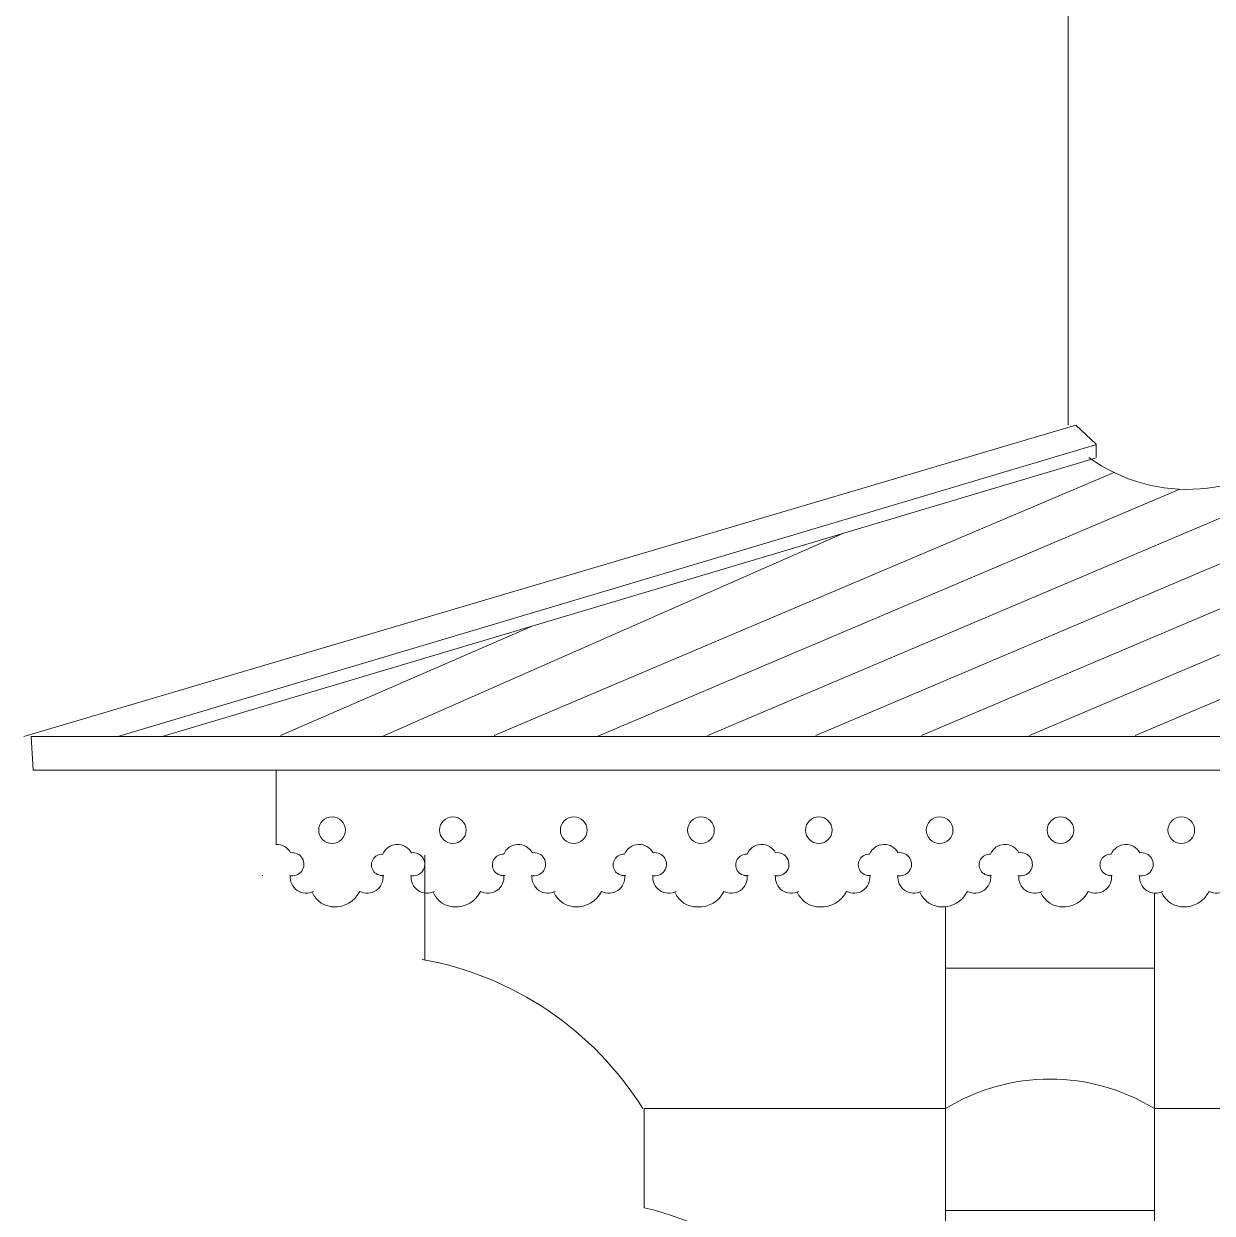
# Model space of a CAD drawing. Header units: millimetres. Extents: x 2399 to 111977, y 1313 to 59551.
# Drawn here: x 69280 to 70985, y 42992 to 44698 of the extents above; entities that cross this region are included whole.
import ezdxf

# ---------------------------------------------------------------- set-up
doc = ezdxf.new("R2010")
doc.units = ezdxf.units.MM
doc.layers.add('hatch1', color=7, linetype='Continuous', lineweight=20, true_color=0x6a6a6a)
doc.layers.add('main line', color=7, linetype='Continuous', lineweight=13)

msp = doc.modelspace()

# ---------------------------------------------------------------- linework, layer by layer
at = {"layer": 'hatch1', "color": 251, "linetype": 'Continuous', "lineweight": 20, "true_color": 0x6a6a6a}
msp.add_line((70009.4405, 43833.9997), (69648.1823, 43677.1602), dxfattribs=at)
at = {"layer": 'main line', "color": 7, "linetype": 'Continuous', "lineweight": 13}
for p, q in [((70778.8597, 44122.3986), (70778.8597, 44712.0312)), ((70789.8125, 44122.3986), (69279.9621, 43675.7242)), ((70789.8125, 44122.3986), (70818.9484, 44094.8295)), ((70818.073, 44093.9329), (69414.9551, 43675.7242)), ((71259.8267, 44100.4699), (70261.635, 43677.1602)), ((71414.632, 44100.4699), (70416.4404, 43677.1602)), ((71566.553, 44100.4699), (70568.3614, 43677.1602)), ((71721.3584, 44100.4699), (70723.1668, 43677.1602)), ((70819.1405, 44075.9077), (70818.9484, 44094.8295)), ((71873.2794, 44100.4699), (70875.0878, 43677.1602)), ((69478.6693, 43675.7242), (70817.6741, 44075.0143)), ((70845.8298, 44054.979), (69954.9087, 43677.1602)), ((70939.0416, 44030.4259), (70102.632, 43675.7242)), ((69794.4988, 43675.7242), (70455.1473, 43966.9091)), ((69290.348, 43675.7242), (69293.6599, 43627.3017)), ((69290.348, 43675.7242), (72913.671, 43675.7242)), ((69293.6599, 43627.3017), (72879.4085, 43627.3017)), ((69642.2851, 43520.8122), (69642.2851, 43627.3017)), ((69855.6279, 43355.1382), (69855.6279, 43505.2134)), ((70902.6138, 43451.2267), (70902.6138, 42336.7214)), ((70602.6138, 41390.0301), (70602.6138, 43431.2029)), ((70902.6138, 43343.0785), (70602.6138, 43343.0785)), ((70902.6138, 43238.418), (70902.6138, 43043.366)), ((70602.6138, 43141.7935), (70170.2694, 43141.7935)), ((70170.2694, 43141.7935), (70170.2694, 42999.5497)), ((70902.6138, 43141.7935), (71611.2463, 43141.7935)), ((70902.6138, 43033.4865), (70902.6138, 42838.2627)), ((70902.6138, 42995.4214), (70602.6138, 42995.4214))]:
    msp.add_line(p, q, dxfattribs=at)
at = {"layer": 'main line', "color": 7, "linetype": 'Continuous', "lineweight": 13, "flags": 128}
for points in [[(69661.3544, 43476.1599, 1.219803903), (69662.7849, 43508.8418, 0.282258269), (69642.2851, 43520.8122)], [(69661.3544, 43476.1599, 1.219803903), (69662.7849, 43508.8418, 0.282258269), (69642.2851, 43520.8122)], [(69661.3544, 43476.1599, 1.219803903), (69662.7849, 43508.8418, 0.282258269), (69642.2851, 43520.8122)], [(69661.3544, 43476.1599, 1.219803903), (69662.7849, 43508.8418, 0.282258269), (69642.2851, 43520.8122)], [(69661.3544, 43476.1599, 1.219803903), (69662.7849, 43508.8418, 0.282258269), (69642.2851, 43520.8122)], [(69661.3544, 43476.1599, 1.219803903), (69662.7849, 43508.8418, 0.282258269), (69642.2851, 43520.8122)], [(69834.7664, 43476.1599, 1.219803903), (69836.1969, 43508.8418, 0.63216014), (69795.2328, 43506.8436, 1.067465283), (69795.4676, 43476.1599, -0.60309642), (69762.0758, 43453.3936)], [(69834.7664, 43476.1599, 1.219803903), (69836.1969, 43508.8418, 0.63216014), (69795.2328, 43506.8436, 1.067465283), (69795.4676, 43476.1599, -0.60309642), (69762.0758, 43453.3936)], [(69834.7664, 43476.1599, 1.219803903), (69836.1969, 43508.8418, 0.63216014), (69795.2328, 43506.8436, 1.067465283), (69795.4676, 43476.1599, -0.60309642), (69762.0758, 43453.3936)], [(69834.7664, 43476.1599, 1.219803903), (69836.1969, 43508.8418, 0.63216014), (69795.2328, 43506.8436, 1.067465283), (69795.4676, 43476.1599, -0.60309642), (69762.0758, 43453.3936)], [(69834.7664, 43476.1599, 1.219803903), (69836.1969, 43508.8418, 0.63216014), (69795.2328, 43506.8436, 1.067465283), (69795.4676, 43476.1599, -0.60309642), (69762.0758, 43453.3936)], [(69834.7664, 43476.1599, 1.219803903), (69836.1969, 43508.8418, 0.63216014), (69795.2328, 43506.8436, 1.067465283), (69795.4676, 43476.1599, -0.60309642), (69762.0758, 43453.3936)], [(70008.1784, 43476.1599, 1.219803903), (70009.6088, 43508.8418, 0.63216014), (69968.6448, 43506.8436, 1.067465283), (69968.8796, 43476.1599, -0.60309642), (69935.4878, 43453.3936)], [(70008.1784, 43476.1599, 1.219803903), (70009.6088, 43508.8418, 0.63216014), (69968.6448, 43506.8436, 1.067465283), (69968.8796, 43476.1599, -0.60309642), (69935.4878, 43453.3936)], [(70008.1784, 43476.1599, 1.219803903), (70009.6088, 43508.8418, 0.63216014), (69968.6448, 43506.8436, 1.067465283), (69968.8796, 43476.1599, -0.60309642), (69935.4878, 43453.3936)], [(70008.1784, 43476.1599, 1.219803903), (70009.6088, 43508.8418, 0.63216014), (69968.6448, 43506.8436, 1.067465283), (69968.8796, 43476.1599, -0.60309642), (69935.4878, 43453.3936)], [(70008.1784, 43476.1599, 1.219803903), (70009.6088, 43508.8418, 0.63216014), (69968.6448, 43506.8436, 1.067465283), (69968.8796, 43476.1599, -0.60309642), (69935.4878, 43453.3936)], [(70008.1784, 43476.1599, 1.219803903), (70009.6088, 43508.8418, 0.63216014), (69968.6448, 43506.8436, 1.067465283), (69968.8796, 43476.1599, -0.60309642), (69935.4878, 43453.3936)], [(70181.5903, 43476.1599, 1.219803903), (70183.0208, 43508.8418, 0.63216014), (70142.0568, 43506.8436, 1.067465283), (70142.2915, 43476.1599, -0.60309642), (70108.8998, 43453.3936)], [(70181.5903, 43476.1599, 1.219803903), (70183.0208, 43508.8418, 0.63216014), (70142.0568, 43506.8436, 1.067465283), (70142.2915, 43476.1599, -0.60309642), (70108.8998, 43453.3936)], [(70181.5903, 43476.1599, 1.219803903), (70183.0208, 43508.8418, 0.63216014), (70142.0568, 43506.8436, 1.067465283), (70142.2915, 43476.1599, -0.60309642), (70108.8998, 43453.3936)], [(70181.5903, 43476.1599, 1.219803903), (70183.0208, 43508.8418, 0.63216014), (70142.0568, 43506.8436, 1.067465283), (70142.2915, 43476.1599, -0.60309642), (70108.8998, 43453.3936)], [(70181.5903, 43476.1599, 1.219803903), (70183.0208, 43508.8418, 0.63216014), (70142.0568, 43506.8436, 1.067465283), (70142.2915, 43476.1599, -0.60309642), (70108.8998, 43453.3936)], [(70181.5903, 43476.1599, 1.219803903), (70183.0208, 43508.8418, 0.63216014), (70142.0568, 43506.8436, 1.067465283), (70142.2915, 43476.1599, -0.60309642), (70108.8998, 43453.3936)], [(70357.457, 43476.1599, 1.219803903), (70358.8875, 43508.8418, 0.63216014), (70317.9235, 43506.8436, 1.067465283), (70318.1582, 43476.1599, -0.60309642), (70284.7665, 43453.3936)], [(70357.457, 43476.1599, 1.219803903), (70358.8875, 43508.8418, 0.63216014), (70317.9235, 43506.8436, 1.067465283), (70318.1582, 43476.1599, -0.60309642), (70284.7665, 43453.3936)], [(70357.457, 43476.1599, 1.219803903), (70358.8875, 43508.8418, 0.63216014), (70317.9235, 43506.8436, 1.067465283), (70318.1582, 43476.1599, -0.60309642), (70284.7665, 43453.3936)], [(70357.457, 43476.1599, 1.219803903), (70358.8875, 43508.8418, 0.63216014), (70317.9235, 43506.8436, 1.067465283), (70318.1582, 43476.1599, -0.60309642), (70284.7665, 43453.3936)], [(70357.457, 43476.1599, 1.219803903), (70358.8875, 43508.8418, 0.63216014), (70317.9235, 43506.8436, 1.067465283), (70318.1582, 43476.1599, -0.60309642), (70284.7665, 43453.3936)], [(70357.457, 43476.1599, 1.219803903), (70358.8875, 43508.8418, 0.63216014), (70317.9235, 43506.8436, 1.067465283), (70318.1582, 43476.1599, -0.60309642), (70284.7665, 43453.3936)], [(70533.3237, 43476.1599, 1.219803903), (70534.7542, 43508.8418, 0.63216014), (70493.7902, 43506.8436, 1.067465283), (70494.0249, 43476.1599, -0.60309642), (70460.6331, 43453.3936)], [(70533.3237, 43476.1599, 1.219803903), (70534.7542, 43508.8418, 0.63216014), (70493.7902, 43506.8436, 1.067465283), (70494.0249, 43476.1599, -0.60309642), (70460.6331, 43453.3936)], [(70533.3237, 43476.1599, 1.219803903), (70534.7542, 43508.8418, 0.63216014), (70493.7902, 43506.8436, 1.067465283), (70494.0249, 43476.1599, -0.60309642), (70460.6331, 43453.3936)], [(70533.3237, 43476.1599, 1.219803903), (70534.7542, 43508.8418, 0.63216014), (70493.7902, 43506.8436, 1.067465283), (70494.0249, 43476.1599, -0.60309642), (70460.6331, 43453.3936)], [(70533.3237, 43476.1599, 1.219803903), (70534.7542, 43508.8418, 0.63216014), (70493.7902, 43506.8436, 1.067465283), (70494.0249, 43476.1599, -0.60309642), (70460.6331, 43453.3936)], [(70533.3237, 43476.1599, 1.219803903), (70534.7542, 43508.8418, 0.63216014), (70493.7902, 43506.8436, 1.067465283), (70494.0249, 43476.1599, -0.60309642), (70460.6331, 43453.3936)], [(70706.7357, 43476.1599, 1.219803903), (70708.1661, 43508.8418, 0.63216014), (70667.2021, 43506.8436, 1.067465283), (70667.4369, 43476.1599, -0.60309642), (70634.0451, 43453.3936)], [(70706.7357, 43476.1599, 1.219803903), (70708.1661, 43508.8418, 0.63216014), (70667.2021, 43506.8436, 1.067465283), (70667.4369, 43476.1599, -0.60309642), (70634.0451, 43453.3936)], [(70706.7357, 43476.1599, 1.219803903), (70708.1661, 43508.8418, 0.63216014), (70667.2021, 43506.8436, 1.067465283), (70667.4369, 43476.1599, -0.60309642), (70634.0451, 43453.3936)], [(70706.7357, 43476.1599, 1.219803903), (70708.1661, 43508.8418, 0.63216014), (70667.2021, 43506.8436, 1.067465283), (70667.4369, 43476.1599, -0.60309642), (70634.0451, 43453.3936)], [(70706.7357, 43476.1599, 1.219803903), (70708.1661, 43508.8418, 0.63216014), (70667.2021, 43506.8436, 1.067465283), (70667.4369, 43476.1599, -0.60309642), (70634.0451, 43453.3936)], [(70706.7357, 43476.1599, 1.219803903), (70708.1661, 43508.8418, 0.63216014), (70667.2021, 43506.8436, 1.067465283), (70667.4369, 43476.1599, -0.60309642), (70634.0451, 43453.3936)], [(70880.1477, 43476.1599, 1.219803903), (70881.5781, 43508.8418, 0.63216014), (70840.6141, 43506.8436, 1.067465283), (70840.8488, 43476.1599, -0.60309642), (70807.4571, 43453.3936)], [(70880.1477, 43476.1599, 1.219803903), (70881.5781, 43508.8418, 0.63216014), (70840.6141, 43506.8436, 1.067465283), (70840.8488, 43476.1599, -0.60309642), (70807.4571, 43453.3936)], [(70880.1477, 43476.1599, 1.219803903), (70881.5781, 43508.8418, 0.63216014), (70840.6141, 43506.8436, 1.067465283), (70840.8488, 43476.1599, -0.60309642), (70807.4571, 43453.3936)], [(70880.1477, 43476.1599, 1.219803903), (70881.5781, 43508.8418, 0.63216014), (70840.6141, 43506.8436, 1.067465283), (70840.8488, 43476.1599, -0.60309642), (70807.4571, 43453.3936)], [(70880.1477, 43476.1599, 1.219803903), (70881.5781, 43508.8418, 0.63216014), (70840.6141, 43506.8436, 1.067465283), (70840.8488, 43476.1599, -0.60309642), (70807.4571, 43453.3936)], [(70880.1477, 43476.1599, 1.219803903), (70881.5781, 43508.8418, 0.63216014), (70840.6141, 43506.8436, 1.067465283), (70840.8488, 43476.1599, -0.60309642), (70807.4571, 43453.3936)], [(71053.5596, 43476.1599, 1.219803903), (71054.9901, 43508.8418, 0.63216014), (71014.026, 43506.8436, 1.067465283), (71014.2608, 43476.1599, -0.60309642), (70980.869, 43453.3936)], [(71053.5596, 43476.1599, 1.219803903), (71054.9901, 43508.8418, 0.63216014), (71014.026, 43506.8436, 1.067465283), (71014.2608, 43476.1599, -0.60309642), (70980.869, 43453.3936)], [(71053.5596, 43476.1599, 1.219803903), (71054.9901, 43508.8418, 0.63216014), (71014.026, 43506.8436, 1.067465283), (71014.2608, 43476.1599, -0.60309642), (70980.869, 43453.3936)], [(71053.5596, 43476.1599, 1.219803903), (71054.9901, 43508.8418, 0.63216014), (71014.026, 43506.8436, 1.067465283), (71014.2608, 43476.1599, -0.60309642), (70980.869, 43453.3936)], [(71053.5596, 43476.1599, 1.219803903), (71054.9901, 43508.8418, 0.63216014), (71014.026, 43506.8436, 1.067465283), (71014.2608, 43476.1599, -0.60309642), (70980.869, 43453.3936)], [(71053.5596, 43476.1599, 1.219803903), (71054.9901, 43508.8418, 0.63216014), (71014.026, 43506.8436, 1.067465283), (71014.2608, 43476.1599, -0.60309642), (70980.869, 43453.3936)], [(69623.2533, 43476.1599, -0.017938026), (69622.082, 43475.916)], [(69623.2533, 43476.1599, -0.017938026), (69622.082, 43475.916)], [(69623.2533, 43476.1599, -0.017938026), (69622.082, 43475.916)], [(69623.2533, 43476.1599, -0.017938026), (69622.082, 43475.916)], [(69623.2533, 43476.1599, -0.017938026), (69622.082, 43475.916)], [(69623.2533, 43476.1599, -0.017938026), (69622.082, 43475.916)], [(69662.5521, 43476.1599, 0.60309642), (69695.9439, 43453.3936)], [(69662.5521, 43476.1599, 0.60309642), (69695.9439, 43453.3936)], [(69662.5521, 43476.1599, 0.60309642), (69695.9439, 43453.3936)], [(69662.5521, 43476.1599, 0.60309642), (69695.9439, 43453.3936)], [(69662.5521, 43476.1599, 0.60309642), (69695.9439, 43453.3936)], [(69662.5521, 43476.1599, 0.60309642), (69695.9439, 43453.3936)], [(69796.6653, 43476.1599, -0.017938026), (69795.4939, 43475.916)], [(69796.6653, 43476.1599, -0.017938026), (69795.4939, 43475.916)], [(69796.6653, 43476.1599, -0.017938026), (69795.4939, 43475.916)], [(69796.6653, 43476.1599, -0.017938026), (69795.4939, 43475.916)], [(69796.6653, 43476.1599, -0.017938026), (69795.4939, 43475.916)], [(69796.6653, 43476.1599, -0.017938026), (69795.4939, 43475.916)], [(69835.9641, 43476.1599, 0.60309642), (69869.3559, 43453.3936)], [(69835.9641, 43476.1599, 0.60309642), (69869.3559, 43453.3936)], [(69835.9641, 43476.1599, 0.60309642), (69869.3559, 43453.3936)], [(69835.9641, 43476.1599, 0.60309642), (69869.3559, 43453.3936)], [(69835.9641, 43476.1599, 0.60309642), (69869.3559, 43453.3936)], [(69835.9641, 43476.1599, 0.60309642), (69869.3559, 43453.3936)], [(69970.0773, 43476.1599, -0.017938026), (69968.9059, 43475.916)], [(69970.0773, 43476.1599, -0.017938026), (69968.9059, 43475.916)], [(69970.0773, 43476.1599, -0.017938026), (69968.9059, 43475.916)], [(69970.0773, 43476.1599, -0.017938026), (69968.9059, 43475.916)], [(69970.0773, 43476.1599, -0.017938026), (69968.9059, 43475.916)], [(69970.0773, 43476.1599, -0.017938026), (69968.9059, 43475.916)], [(70009.3761, 43476.1599, 0.60309642), (70042.7678, 43453.3936)], [(70009.3761, 43476.1599, 0.60309642), (70042.7678, 43453.3936)], [(70009.3761, 43476.1599, 0.60309642), (70042.7678, 43453.3936)], [(70009.3761, 43476.1599, 0.60309642), (70042.7678, 43453.3936)], [(70009.3761, 43476.1599, 0.60309642), (70042.7678, 43453.3936)], [(70009.3761, 43476.1599, 0.60309642), (70042.7678, 43453.3936)], [(70143.4892, 43476.1599, -0.017938026), (70142.3179, 43475.916)], [(70143.4892, 43476.1599, -0.017938026), (70142.3179, 43475.916)], [(70143.4892, 43476.1599, -0.017938026), (70142.3179, 43475.916)], [(70143.4892, 43476.1599, -0.017938026), (70142.3179, 43475.916)], [(70143.4892, 43476.1599, -0.017938026), (70142.3179, 43475.916)], [(70143.4892, 43476.1599, -0.017938026), (70142.3179, 43475.916)], [(70182.788, 43476.1599, 0.60309642), (70216.1798, 43453.3936)], [(70182.788, 43476.1599, 0.60309642), (70216.1798, 43453.3936)], [(70182.788, 43476.1599, 0.60309642), (70216.1798, 43453.3936)], [(70182.788, 43476.1599, 0.60309642), (70216.1798, 43453.3936)], [(70182.788, 43476.1599, 0.60309642), (70216.1798, 43453.3936)], [(70182.788, 43476.1599, 0.60309642), (70216.1798, 43453.3936)], [(70319.3559, 43476.1599, -0.017938026), (70318.1846, 43475.916)], [(70319.3559, 43476.1599, -0.017938026), (70318.1846, 43475.916)], [(70319.3559, 43476.1599, -0.017938026), (70318.1846, 43475.916)], [(70319.3559, 43476.1599, -0.017938026), (70318.1846, 43475.916)], [(70319.3559, 43476.1599, -0.017938026), (70318.1846, 43475.916)], [(70319.3559, 43476.1599, -0.017938026), (70318.1846, 43475.916)], [(70358.6547, 43476.1599, 0.60309642), (70392.0465, 43453.3936)], [(70358.6547, 43476.1599, 0.60309642), (70392.0465, 43453.3936)], [(70358.6547, 43476.1599, 0.60309642), (70392.0465, 43453.3936)], [(70358.6547, 43476.1599, 0.60309642), (70392.0465, 43453.3936)], [(70358.6547, 43476.1599, 0.60309642), (70392.0465, 43453.3936)], [(70358.6547, 43476.1599, 0.60309642), (70392.0465, 43453.3936)], [(70495.2226, 43476.1599, -0.017938026), (70494.0513, 43475.916)], [(70495.2226, 43476.1599, -0.017938026), (70494.0513, 43475.916)], [(70495.2226, 43476.1599, -0.017938026), (70494.0513, 43475.916)], [(70495.2226, 43476.1599, -0.017938026), (70494.0513, 43475.916)], [(70495.2226, 43476.1599, -0.017938026), (70494.0513, 43475.916)], [(70495.2226, 43476.1599, -0.017938026), (70494.0513, 43475.916)], [(70534.5214, 43476.1599, 0.60309642), (70567.9132, 43453.3936)], [(70534.5214, 43476.1599, 0.60309642), (70567.9132, 43453.3936)], [(70534.5214, 43476.1599, 0.60309642), (70567.9132, 43453.3936)], [(70534.5214, 43476.1599, 0.60309642), (70567.9132, 43453.3936)], [(70534.5214, 43476.1599, 0.60309642), (70567.9132, 43453.3936)], [(70534.5214, 43476.1599, 0.60309642), (70567.9132, 43453.3936)], [(70668.6346, 43476.1599, -0.017938026), (70667.4632, 43475.916)], [(70668.6346, 43476.1599, -0.017938026), (70667.4632, 43475.916)], [(70668.6346, 43476.1599, -0.017938026), (70667.4632, 43475.916)], [(70668.6346, 43476.1599, -0.017938026), (70667.4632, 43475.916)], [(70668.6346, 43476.1599, -0.017938026), (70667.4632, 43475.916)], [(70668.6346, 43476.1599, -0.017938026), (70667.4632, 43475.916)], [(70707.9334, 43476.1599, 0.60309642), (70741.3252, 43453.3936)], [(70707.9334, 43476.1599, 0.60309642), (70741.3252, 43453.3936)], [(70707.9334, 43476.1599, 0.60309642), (70741.3252, 43453.3936)], [(70707.9334, 43476.1599, 0.60309642), (70741.3252, 43453.3936)], [(70707.9334, 43476.1599, 0.60309642), (70741.3252, 43453.3936)], [(70707.9334, 43476.1599, 0.60309642), (70741.3252, 43453.3936)], [(70842.0465, 43476.1599, -0.017938026), (70840.8752, 43475.916)], [(70842.0465, 43476.1599, -0.017938026), (70840.8752, 43475.916)], [(70842.0465, 43476.1599, -0.017938026), (70840.8752, 43475.916)], [(70842.0465, 43476.1599, -0.017938026), (70840.8752, 43475.916)], [(70842.0465, 43476.1599, -0.017938026), (70840.8752, 43475.916)], [(70842.0465, 43476.1599, -0.017938026), (70840.8752, 43475.916)], [(70881.3454, 43476.1599, 0.60309642), (70914.7371, 43453.3936)], [(70881.3454, 43476.1599, 0.60309642), (70914.7371, 43453.3936)], [(70881.3454, 43476.1599, 0.60309642), (70914.7371, 43453.3936)], [(70881.3454, 43476.1599, 0.60309642), (70914.7371, 43453.3936)], [(70881.3454, 43476.1599, 0.60309642), (70914.7371, 43453.3936)], [(70881.3454, 43476.1599, 0.60309642), (70914.7371, 43453.3936)], [(69693.8295, 43452.4088, 0.304535594), (69726.6029, 43431.0501)], [(69693.8295, 43452.4088, 0.304535594), (69726.6029, 43431.0501)], [(69693.8295, 43452.4088, 0.304535594), (69726.6029, 43431.0501)], [(69693.8295, 43452.4088, 0.304535594), (69726.6029, 43431.0501)], [(69693.8295, 43452.4088, 0.304535594), (69726.6029, 43431.0501)], [(69693.8295, 43452.4088, 0.304535594), (69726.6029, 43431.0501)], [(69724.1481, 43431.0501, 0.304535594), (69762.0758, 43453.3936)], [(69724.1481, 43431.0501, 0.304535594), (69762.0758, 43453.3936)], [(69724.1481, 43431.0501, 0.304535594), (69762.0758, 43453.3936)], [(69724.1481, 43431.0501, 0.304535594), (69762.0758, 43453.3936)], [(69724.1481, 43431.0501, 0.304535594), (69762.0758, 43453.3936)], [(69724.1481, 43431.0501, 0.304535594), (69762.0758, 43453.3936)], [(69867.2415, 43452.4088, 0.304535594), (69900.0148, 43431.0501)], [(69867.2415, 43452.4088, 0.304535594), (69900.0148, 43431.0501)], [(69867.2415, 43452.4088, 0.304535594), (69900.0148, 43431.0501)], [(69867.2415, 43452.4088, 0.304535594), (69900.0148, 43431.0501)], [(69867.2415, 43452.4088, 0.304535594), (69900.0148, 43431.0501)], [(69867.2415, 43452.4088, 0.304535594), (69900.0148, 43431.0501)], [(69897.5601, 43431.0501, 0.304535594), (69935.4878, 43453.3936)], [(69897.5601, 43431.0501, 0.304535594), (69935.4878, 43453.3936)], [(69897.5601, 43431.0501, 0.304535594), (69935.4878, 43453.3936)], [(69897.5601, 43431.0501, 0.304535594), (69935.4878, 43453.3936)], [(69897.5601, 43431.0501, 0.304535594), (69935.4878, 43453.3936)], [(69897.5601, 43431.0501, 0.304535594), (69935.4878, 43453.3936)], [(70040.6534, 43452.4088, 0.304535594), (70073.4268, 43431.0501)], [(70040.6534, 43452.4088, 0.304535594), (70073.4268, 43431.0501)], [(70040.6534, 43452.4088, 0.304535594), (70073.4268, 43431.0501)], [(70040.6534, 43452.4088, 0.304535594), (70073.4268, 43431.0501)], [(70040.6534, 43452.4088, 0.304535594), (70073.4268, 43431.0501)], [(70040.6534, 43452.4088, 0.304535594), (70073.4268, 43431.0501)], [(70070.9721, 43431.0501, 0.304535594), (70108.8998, 43453.3936)], [(70070.9721, 43431.0501, 0.304535594), (70108.8998, 43453.3936)], [(70070.9721, 43431.0501, 0.304535594), (70108.8998, 43453.3936)], [(70070.9721, 43431.0501, 0.304535594), (70108.8998, 43453.3936)], [(70070.9721, 43431.0501, 0.304535594), (70108.8998, 43453.3936)], [(70070.9721, 43431.0501, 0.304535594), (70108.8998, 43453.3936)], [(70214.0654, 43452.4088, 0.304535594), (70246.8388, 43431.0501)], [(70214.0654, 43452.4088, 0.304535594), (70246.8388, 43431.0501)], [(70214.0654, 43452.4088, 0.304535594), (70246.8388, 43431.0501)], [(70214.0654, 43452.4088, 0.304535594), (70246.8388, 43431.0501)], [(70214.0654, 43452.4088, 0.304535594), (70246.8388, 43431.0501)], [(70246.8388, 43431.0501, 0.304535594), (70284.7665, 43453.3936)], [(70246.8388, 43431.0501, 0.304535594), (70284.7665, 43453.3936)], [(70246.8388, 43431.0501, 0.304535594), (70284.7665, 43453.3936)], [(70246.8388, 43431.0501, 0.304535594), (70284.7665, 43453.3936)], [(70246.8388, 43431.0501, 0.304535594), (70284.7665, 43453.3936)], [(70246.8388, 43431.0501, 0.304535594), (70284.7665, 43453.3936)], [(70389.9321, 43452.4088, 0.304535594), (70422.7055, 43431.0501)], [(70389.9321, 43452.4088, 0.304535594), (70422.7055, 43431.0501)], [(70389.9321, 43452.4088, 0.304535594), (70422.7055, 43431.0501)], [(70389.9321, 43452.4088, 0.304535594), (70422.7055, 43431.0501)], [(70389.9321, 43452.4088, 0.304535594), (70422.7055, 43431.0501)], [(70389.9321, 43452.4088, 0.304535594), (70422.7055, 43431.0501)], [(70422.7055, 43431.0501, 0.304535594), (70460.6331, 43453.3936)], [(70422.7055, 43431.0501, 0.304535594), (70460.6331, 43453.3936)], [(70422.7055, 43431.0501, 0.304535594), (70460.6331, 43453.3936)], [(70422.7055, 43431.0501, 0.304535594), (70460.6331, 43453.3936)], [(70422.7055, 43431.0501, 0.304535594), (70460.6331, 43453.3936)], [(70422.7055, 43431.0501, 0.304535594), (70460.6331, 43453.3936)], [(70565.7988, 43452.4088, 0.304535594), (70598.5722, 43431.0501)], [(70565.7988, 43452.4088, 0.304535594), (70598.5722, 43431.0501)], [(70565.7988, 43452.4088, 0.304535594), (70598.5722, 43431.0501)], [(70565.7988, 43452.4088, 0.304535594), (70598.5722, 43431.0501)], [(70565.7988, 43452.4088, 0.304535594), (70598.5722, 43431.0501)], [(70565.7988, 43452.4088, 0.304535594), (70598.5722, 43431.0501)], [(70596.1174, 43431.0501, 0.304535594), (70634.0451, 43453.3936)], [(70596.1174, 43431.0501, 0.304535594), (70634.0451, 43453.3936)], [(70596.1174, 43431.0501, 0.304535594), (70634.0451, 43453.3936)], [(70596.1174, 43431.0501, 0.304535594), (70634.0451, 43453.3936)], [(70596.1174, 43431.0501, 0.304535594), (70634.0451, 43453.3936)], [(70596.1174, 43431.0501, 0.304535594), (70634.0451, 43453.3936)], [(70739.2108, 43452.4088, 0.304535594), (70771.9841, 43431.0501)], [(70739.2108, 43452.4088, 0.304535594), (70771.9841, 43431.0501)], [(70739.2108, 43452.4088, 0.304535594), (70771.9841, 43431.0501)], [(70739.2108, 43452.4088, 0.304535594), (70771.9841, 43431.0501)], [(70739.2108, 43452.4088, 0.304535594), (70771.9841, 43431.0501)], [(70739.2108, 43452.4088, 0.304535594), (70771.9841, 43431.0501)], [(70769.5294, 43431.0501, 0.304535594), (70807.4571, 43453.3936)], [(70769.5294, 43431.0501, 0.304535594), (70807.4571, 43453.3936)], [(70769.5294, 43431.0501, 0.304535594), (70807.4571, 43453.3936)], [(70769.5294, 43431.0501, 0.304535594), (70807.4571, 43453.3936)], [(70769.5294, 43431.0501, 0.304535594), (70807.4571, 43453.3936)], [(70769.5294, 43431.0501, 0.304535594), (70807.4571, 43453.3936)], [(70912.6227, 43452.4088, 0.304535594), (70945.3961, 43431.0501)], [(70912.6227, 43452.4088, 0.304535594), (70945.3961, 43431.0501)], [(70912.6227, 43452.4088, 0.304535594), (70945.3961, 43431.0501)], [(70912.6227, 43452.4088, 0.304535594), (70945.3961, 43431.0501)], [(70912.6227, 43452.4088, 0.304535594), (70945.3961, 43431.0501)], [(70912.6227, 43452.4088, 0.304535594), (70945.3961, 43431.0501)], [(70942.9414, 43431.0501, 0.304535594), (70980.869, 43453.3936)], [(70942.9414, 43431.0501, 0.304535594), (70980.869, 43453.3936)], [(70942.9414, 43431.0501, 0.304535594), (70980.869, 43453.3936)], [(70942.9414, 43431.0501, 0.304535594), (70980.869, 43453.3936)], [(70942.9414, 43431.0501, 0.304535594), (70980.869, 43453.3936)], [(70942.9414, 43431.0501, 0.304535594), (70980.869, 43453.3936)]]:
    msp.add_lwpolyline(points, format="xyb", dxfattribs=at)
at = {"layer": 'main line', "color": 7, "linetype": 'Continuous', "lineweight": 13}
for centre in [(69722.3411, 43541.2726), (69722.3411, 43541.2726), (69722.3411, 43541.2726), (69722.3411, 43541.2726), (69722.3411, 43541.2726), (69722.3411, 43541.2726), (69895.7531, 43541.2726), (69895.7531, 43541.2726), (69895.7531, 43541.2726), (69895.7531, 43541.2726), (69895.7531, 43541.2726), (69895.7531, 43541.2726), (70069.1651, 43541.2726), (70069.1651, 43541.2726), (70069.1651, 43541.2726), (70069.1651, 43541.2726), (70069.1651, 43541.2726), (70069.1651, 43541.2726), (70251.7606, 43541.2726), (70251.7606, 43541.2726), (70251.7606, 43541.2726), (70251.7606, 43541.2726), (70251.7606, 43541.2726), (70251.7606, 43541.2726), (70420.8984, 43541.2726), (70420.8984, 43541.2726), (70420.8984, 43541.2726), (70420.8984, 43541.2726), (70420.8984, 43541.2726), (70420.8984, 43541.2726), (70594.3104, 43541.2726), (70594.3104, 43541.2726), (70594.3104, 43541.2726), (70594.3104, 43541.2726), (70594.3104, 43541.2726), (70594.3104, 43541.2726), (70767.7224, 43541.2726), (70767.7224, 43541.2726), (70767.7224, 43541.2726), (70767.7224, 43541.2726), (70767.7224, 43541.2726), (70767.7224, 43541.2726), (70941.1343, 43541.2726), (70941.1343, 43541.2726), (70941.1343, 43541.2726), (70941.1343, 43541.2726), (70941.1343, 43541.2726), (70941.1343, 43541.2726)]:
    msp.add_circle(centre, 19.1338, dxfattribs=at)
for centre, radius, start, end in [((70950.2458, 44273.6398), 243.4718, 234.3051105, 314.1802825), ((69768.673, 42891.9471), 471.2825, 32.0150131, 79.8564023), ((70752.6138, 42896.976), 287.116, 58.5041428, 121.4958572), ((70082.259, 42611.0529), 398.3411, 18.3305634, 77.2356167)]:
    msp.add_arc(centre, radius, start, end, dxfattribs=at)

doc.saveas('drawing.dxf')
